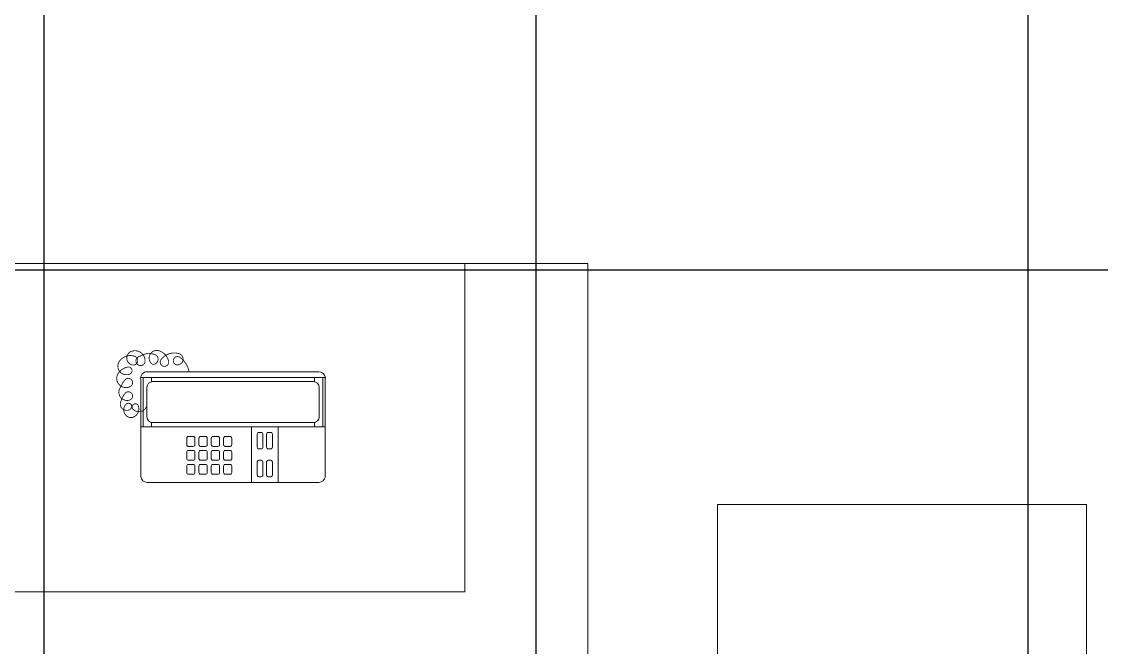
# Model space of a CAD drawing. Header units: inches. Extents: x -12418 to 57169, y -29325 to 19878.
# Drawn here: x 6573 to 7889, y -8860 to -8097 of the extents above; entities that cross this region are included whole.
import ezdxf

# ---------------------------------------------------------------- set-up
doc = ezdxf.new("R2010")
doc.units = ezdxf.units.IN
doc.header["$LTSCALE"] = 25
doc.header["$MEASUREMENT"] = 0
doc.linetypes.add('00-Ground Floor$0$HIDDEN', pattern=[9.525, 6.35, -3.175])
doc.linetypes.add('DASHDOT', pattern=[25.4, 12.7, -6.35, 0, -6.35])
doc.layers.get('0').update_dxf_attribs({"color": 8})
doc.layers.add('00-Ground Floor$0$False Ceiling', color=251, linetype='Continuous')
doc.layers.add('00-Ground Floor$0$LOADING', color=253, linetype='Continuous', lineweight=5)
doc.layers.add('E-LITE-CLNG-CNDT', color=6, linetype='DASHDOT', lineweight=35)

# ---------------------------------------------------------------- blocks, each defined once
blk = doc.blocks.new('00-Ground Floor$0$DM20079-P')
at = {"color": 0}
for p, q in [((-0.0616, 0.225), (0.0594, 0.225)), ((-0.0616, 0.225), (-0.0616, 0)), ((-0.0016, 0.225), (-0.0016, 0)), ((-0.0686, 0.217), (-0.0686, 0.008)), ((-0.0616, 0.222), (-0.0016, 0.222)), ((-0.0616, 0.212), (-0.0565, 0.212)), ((-0.0496, 0.2175), (-0.0136, 0.2175)), ((-0.0068, 0.212), (-0.0016, 0.212)), ((0.0664, 0.217), (0.0664, 0.008)), ((-0.0566, 0.2105), (-0.0566, 0.0145)), ((-0.0066, 0.2105), (-0.0066, 0.0145)), ((-0.0016, 0.1675), (0.0664, 0.1675)), ((-0.0016, 0.135), (0.0664, 0.135)), ((-0.0616, 0.013), (-0.0565, 0.013)), ((-0.0616, 0.003), (-0.0016, 0.003)), ((-0.0594, 0), (0.0594, 0)), ((-0.0496, 0.0075), (-0.0136, 0.0075)), ((-0.0068, 0.013), (-0.0016, 0.013))]:
    blk.add_line(p, q, dxfattribs=at)
for points in [[(0.0074, 0.1605, 0.414214), (0.0054, 0.1585), (0.0054, 0.1555, 0.414214), (0.0074, 0.1535), (0.0234, 0.1535, 0.414214), (0.0254, 0.1555), (0.0254, 0.1585, 0.414214), (0.0234, 0.1605)], [(0.0574, 0.1535, 0.414214), (0.0594, 0.1555), (0.0594, 0.1585, 0.414214), (0.0574, 0.1605), (0.0414, 0.1605, 0.414214), (0.0394, 0.1585), (0.0394, 0.1555, 0.414214), (0.0414, 0.1535)], [(0.0234, 0.142, 0.414214), (0.0254, 0.144), (0.0254, 0.147, 0.414214), (0.0234, 0.149), (0.0074, 0.149, 0.414214), (0.0054, 0.147), (0.0054, 0.144, 0.414214), (0.0074, 0.142)], [(0.0574, 0.142, 0.414214), (0.0594, 0.144), (0.0594, 0.147, 0.414214), (0.0574, 0.149), (0.0414, 0.149, 0.414214), (0.0394, 0.147), (0.0394, 0.144, 0.414214), (0.0414, 0.142)], [(0.0104, 0.103, 0.414214), (0.0124, 0.101), (0.0204, 0.101, 0.414214), (0.0224, 0.103), (0.0224, 0.109, 0.414214), (0.0204, 0.111), (0.0124, 0.111, 0.414214), (0.0104, 0.109)], [(0.0274, 0.103, 0.414214), (0.0294, 0.101), (0.0374, 0.101, 0.414214), (0.0394, 0.103), (0.0394, 0.109, 0.414214), (0.0374, 0.111), (0.0294, 0.111, 0.414214), (0.0274, 0.109)], [(0.0444, 0.103, 0.414214), (0.0464, 0.101), (0.0544, 0.101, 0.414214), (0.0564, 0.103), (0.0564, 0.109, 0.414214), (0.0544, 0.111), (0.0464, 0.111, 0.414214), (0.0444, 0.109)], [(0.0104, 0.088, 0.414214), (0.0124, 0.086), (0.0204, 0.086, 0.414214), (0.0224, 0.088), (0.0224, 0.094, 0.414214), (0.0204, 0.096), (0.0124, 0.096, 0.414214), (0.0104, 0.094)], [(0.0274, 0.088, 0.414214), (0.0294, 0.086), (0.0374, 0.086, 0.414214), (0.0394, 0.088), (0.0394, 0.094, 0.414214), (0.0374, 0.096), (0.0294, 0.096, 0.414214), (0.0274, 0.094)], [(0.0444, 0.088, 0.414214), (0.0464, 0.086), (0.0544, 0.086, 0.414214), (0.0564, 0.088), (0.0564, 0.094, 0.414214), (0.0544, 0.096), (0.0464, 0.096, 0.414214), (0.0444, 0.094)], [(0.0104, 0.073, 0.414214), (0.0124, 0.071), (0.0204, 0.071, 0.414214), (0.0224, 0.073), (0.0224, 0.079, 0.414214), (0.0204, 0.081), (0.0124, 0.081, 0.414214), (0.0104, 0.079)], [(0.0274, 0.073, 0.414214), (0.0294, 0.071), (0.0374, 0.071, 0.414214), (0.0394, 0.073), (0.0394, 0.079, 0.414214), (0.0374, 0.081), (0.0294, 0.081, 0.414214), (0.0274, 0.079)], [(0.0444, 0.073, 0.414214), (0.0464, 0.071), (0.0544, 0.071, 0.414214), (0.0564, 0.073), (0.0564, 0.079, 0.414214), (0.0544, 0.081), (0.0464, 0.081, 0.414214), (0.0444, 0.079)], [(0.0104, 0.058, 0.414214), (0.0124, 0.056), (0.0204, 0.056, 0.414214), (0.0224, 0.058), (0.0224, 0.064, 0.414214), (0.0204, 0.066), (0.0124, 0.066, 0.414214), (0.0104, 0.064)], [(0.0274, 0.058, 0.414214), (0.0294, 0.056), (0.0374, 0.056, 0.414214), (0.0394, 0.058), (0.0394, 0.064, 0.414214), (0.0374, 0.066), (0.0294, 0.066, 0.414214), (0.0274, 0.064)], [(0.0444, 0.058, 0.414214), (0.0464, 0.056), (0.0544, 0.056, 0.414214), (0.0564, 0.058), (0.0564, 0.064, 0.414214), (0.0544, 0.066), (0.0464, 0.066, 0.414214), (0.0444, 0.064)]]:
    blk.add_lwpolyline(points, format="xyb", close=True, dxfattribs=at)
at = {"color": 0, "const_width": 0.001}
blk.add_lwpolyline([(-0.0686, 0.059, 0.184574), (-0.0861, 0.0478, 1.44364), (-0.0769, 0.0452, 0.837915), (-0.0907, 0.0465, 0.30536), (-0.0835, 0.0248, 1.584726), (-0.0815, 0.034, 0.253153), (-0.094, 0.0228, 0.874198), (-0.0776, 0.0142, 0.915253), (-0.0897, 0.0168, 0.223821), (-0.0874, -0.0011, 1.703343), (-0.0796, 0.005, 0.588962), (-0.0934, -0.0114, 0.717795), (-0.0769, -0.0108, 0.983104), (-0.0875, -0.0075, 0.326362), (-0.0815, -0.0259, 0.758716), (-0.0657, -0.0134, 0.906186), (-0.0743, -0.016, 0.189488), (-0.067, -0.0272, 0.7948), (-0.0506, -0.0127, 1.223996), (-0.0585, -0.0193, 0.072149), (-0.0473, -0.0259, 0.645886), (-0.0341, -0.0134, 1.366917), (-0.042, -0.0193, 0.078415), (-0.0315, -0.0246, 0.723006), (-0.0229, -0.0127, 1.105484), (-0.0289, -0.018, 0.327892), (-0.017, -0.0193, 0.446638), (-0.0144, -0.0068, 0.327263), (-0.0269, -0.0029, 1.240441), (-0.0229, -0.0094, 0.611307), (-0.0278, 0.0075)], format="xyb", dxfattribs=at)
at = {"color": 0}
for centre, radius, start, end in [((-0.0605, 0.217), 0.00813, 97.9633, 179.6649), ((0.0582, 0.217), 0.00813, 0.3351, 82.0367), ((-0.0496, 0.2105), 0.007, 90, 180), ((-0.0136, 0.2105), 0.007, 0, 90), ((-0.0496, 0.0145), 0.007, 180, 270), ((-0.0136, 0.0145), 0.007, 270, 0), ((-0.0605, 0.008), 0.00813, 180.3351, 277.9633), ((0.0582, 0.008), 0.00813, 277.9633, 359.6649)]:
    blk.add_arc(centre, radius, start, end, dxfattribs=at)
blk = doc.blocks.new('00-Ground Floor$0$GF21043-P')
at = {"color": 0}
for p, q in [((0.8, 0.75), (-0.8, 0.75)), ((-0.8, 0.75), (-0.8, 0))]:
    blk.add_line(p, q, dxfattribs=at)
at = {"color": 0, "linetype": '00-Ground Floor$0$HIDDEN'}
for p, q in [((-0.8, 0.6), (-0.4, 0.6)), ((-0.4, 0.6), (-0.4, 0))]:
    blk.add_line(p, q, dxfattribs=at)
blk = doc.blocks.new('00-Ground Floor$0$GF21058A-P')
at = {"color": 0}
for p, q in [((-0.225, 0.45), (0.225, 0.45)), ((-0.225, 0), (-0.225, 0.45)), ((0.225, 0), (0.225, 0.45)), ((-0.225, 0), (0.225, 0))]:
    blk.add_line(p, q, dxfattribs=at)
blk = doc.blocks.new('00-Ground Floor$0$A$Ce9e1c4c3')
at = {"layer": '00-Ground Floor$0$False Ceiling', "color": 254, "linetype": 'Continuous'}
for p, q in [((-93400, -10017.4), (-93400, -6347.4)), ((-92800, -10017.4), (-92800, -6347.4)), ((-92200, -10017.4), (-92200, -6347.4)), ((-94542.1, -8400), (-90902.1, -8400))]:
    blk.add_line(p, q, dxfattribs=at)
blk = doc.blocks.new('00-Ground Floor')
at = {"layer": '00-Ground Floor$0$False Ceiling', "color": 254}
blk.add_blockref('00-Ground Floor$0$A$Ce9e1c4c3', (100000, 0), dxfattribs=at)
at = {"layer": '00-Ground Floor$0$LOADING', "extrusion": (1.19929e-18, -8.17187e-07, 1), "xscale": 1000.000000000002, "yscale": 1000.000000000002, "zscale": 1000.000000000002, "rotation": 270}
blk.add_blockref('00-Ground Floor$0$GF21043-P', (6512.9, -9192.4, 0), dxfattribs=at)
at = {"layer": '00-Ground Floor$0$LOADING', "extrusion": (9.34116e-11, 8.17187e-07, -1), "xscale": -1000.000000000002, "yscale": 1000.000000000002, "zscale": 1000.000000000002, "rotation": 89.99999999840024}
blk.add_blockref('00-Ground Floor$0$DM20079-P', (-6717.9, -8592.8, 0), dxfattribs=at)
at = {"layer": '00-Ground Floor$0$LOADING', "extrusion": (7.77437e-06, 8.59117e-06, -1), "xscale": -1000.000000000004, "yscale": 1000.000000000004, "zscale": 999.9999999999978, "rotation": 359.9999999987463}
blk.add_blockref('00-Ground Floor$0$GF21058A-P', (-7646, -9136, 0), dxfattribs=at)

msp = doc.modelspace()

# ---------------------------------------------------------------- block references
at = {"layer": 'E-LITE-CLNG-CNDT'}
msp.add_blockref('00-Ground Floor', (0, 0), dxfattribs=at)

doc.saveas('drawing.dxf')
